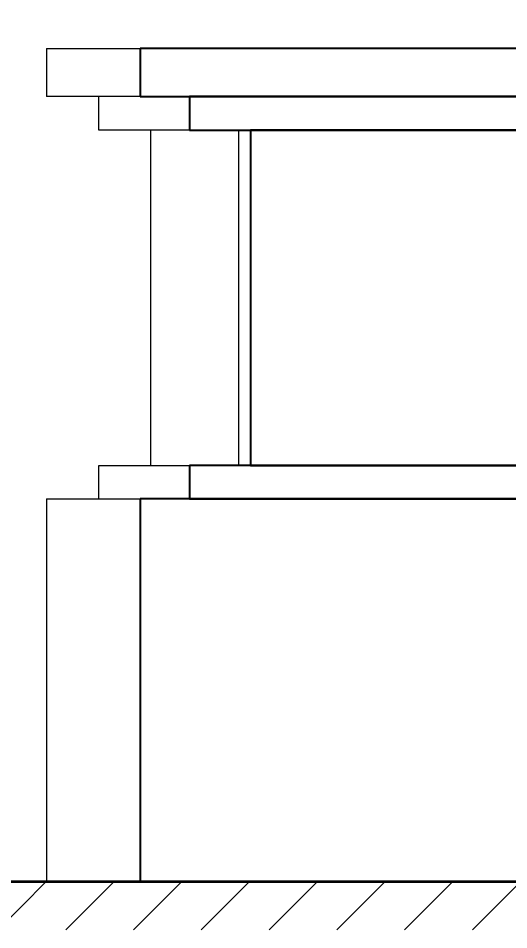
# Model space of a CAD drawing. Header units: millimetres. Extents: x -2196631 to 160, y -11674 to 51770.
# Drawn here: x -1033992 to -1033480, y 34102 to 35053 of the extents above; entities that cross this region are included whole.
import ezdxf
from ezdxf.enums import TextEntityAlignment as Align
from ezdxf.xclip import XClip

# ---------------------------------------------------------------- set-up
doc = ezdxf.new("R2010")
doc.units = ezdxf.units.MM
for name, pattern in [('21 Xref BA201$0$_GRIDLINE', [11.2, 8, -0.6, 2, -0.6]), ('DASHDOTX2', [50.8, 25.4, -12.7, 0, -12.7]), ('DM1', [0.35, 0.05, -0.05, 0.2, -0.05])]:
    doc.linetypes.add(name, pattern=pattern)
for name, color, linetype, lineweight in [('21 Xref BA201$0$A-DETL', 90, 'Continuous', 15), ('21 Xref BA201$0$A-FLOR-LEVL', 51, 'Continuous', 5), ('28 Xref BA305$0$A-DETL', 90, 'Continuous', 15), ('28 Xref BA305$0$A-DETL-GENF', 92, 'Continuous', 18), ('28 Xref BA305$0$A-FLOR-HRAL', 11, 'Continuous', 9)]:
    doc.layers.add(name, color=color, linetype=linetype, lineweight=lineweight)
doc.layers.add('S-Dim', color=7, linetype='Continuous')
doc.styles.add('E100', font='ROMTH.shx', dxfattribs={"width": 0.85})
doc.styles.add('E175', font='ROMTH.shx', dxfattribs={"width": 0.85, "height": 4})
doc.styles.add('Romens', font='romans.shx', dxfattribs={"width": 0.8})
doc.dimstyles.new('AA-50 mm', dxfattribs={"dimtxt": 120, "dimasz": 120, "dimexe": 160, "dimexo": 12, "dimgap": 100, "dimtad": 1, "dimdec": 0, "dimzin": 0, "dimdsep": 46, "dimtxsty": 'Romens', "dimcen": 0.3, "dimdle": 2, "dimclrd": 1, "dimclre": 1, "dimclrt": 3, "dimadec": 0, "dimazin": 0, "dimtfac": 1, "dimtdec": 0, "dimtix": 1, "dimtmove": 1, "dimatfit": 3, "dimfxl": 0, "dimtolj": 1, "dimtzin": 0, "dimarcsym": 0})

# ---------------------------------------------------------------- blocks, each defined once
blk = doc.blocks.new('21 Xref BA201')
at = {"layer": '21 Xref BA201$0$A-DETL', "lineweight": 50}
blk.add_line((-1055314.04, 1280.45), (-1067082.49, 1280.45), dxfattribs=at)
at = {"layer": '21 Xref BA201$0$A-FLOR-LEVL', "color": 5, "linetype": '21 Xref BA201$0$_GRIDLINE', "lineweight": 20}
blk.add_line((-1071591.92, 1280.45), (-1038406.83, 1280.45), dxfattribs=at)
blk = doc.blocks.new('28 Xref BA305')
at = {"layer": '28 Xref BA305$0$A-DETL', "color": 2, "lineweight": 35}
blk.add_line((-1033157.33915, 1280.44567), (-1037503.65668, 1280.44567), dxfattribs=at)
at = {"layer": '28 Xref BA305$0$A-FLOR-HRAL', "color": 2}
for p, q in [((-1033961.90896, 2150), (-1033864.1423, 2150)), ((-1033961.90896, 2150), (-1033961.90896, 2100)), ((-1033864.1423, 2100), (-1033961.90896, 2100)), ((-1033907.5857, 2065), (-1033907.5857, 2100)), ((-1033812.76986, 2065), (-1033907.5857, 2065)), ((-1033853.26242, 1715), (-1033853.26242, 2065)), ((-1033761.34844, 1715), (-1033761.34844, 2065)), ((-1033907.5857, 1715), (-1033812.76986, 1715)), ((-1033907.5857, 1680), (-1033907.5857, 1715)), ((-1033961.90896, 1680), (-1033864.1423, 1680)), ((-1033961.90896, 1680), (-1033961.90896, 1280.44567))]:
    blk.add_line(p, q, dxfattribs=at)
at = {"layer": '28 Xref BA305$0$A-FLOR-HRAL', "color": 2, "lineweight": 25}
for p, q in [((-1033082.53758, 2150), (-1033864.1423, 2150)), ((-1033864.1423, 2150), (-1033864.1423, 2100)), ((-1033864.1423, 2100), (-1033082.53758, 2100)), ((-1033131.36488, 2100), (-1033812.76986, 2100)), ((-1033812.76986, 2100), (-1033812.76986, 2065)), ((-1033812.76986, 2065), (-1033131.36488, 2065)), ((-1033180.19219, 2065), (-1033749.14147, 2065)), ((-1033749.14147, 2065), (-1033749.14147, 1715)), ((-1033131.36488, 1715), (-1033812.76986, 1715)), ((-1033812.76986, 1715), (-1033812.76986, 1680)), ((-1033749.14147, 1715), (-1033180.19219, 1715)), ((-1033082.53758, 1680), (-1033864.1423, 1680)), ((-1033864.1423, 1680), (-1033864.1423, 1280.44567)), ((-1033812.76986, 1680), (-1033131.36488, 1680))]:
    blk.add_line(p, q, dxfattribs=at)
ref = blk.add_blockref('21 Xref BA201', (-2098199.96088, 0), dxfattribs=dict(xscale=-1))
XClip(ref).set_block_clipping_path([(-1046821.273182428, 4540.44887487), (-1060440.5084648631, 4550.4456720384), (-1060440.5084648631, 1300.4456720384), (-1056445.9646267691, 1280.4456719445), (-1056421.290457831, 1850.4456720384), (-1046821.3171875631, 1850.4456720384)])
at = {"color": 10, "linetype": 'Continuous', "style": 'E175', "width": 0.85}
blk.add_attdef('POOL_SIDE_ELEVATION', (-1089924.93658, -4582.55958), '', height=320, dxfattribs=at)
at = {"color": 6, "linetype": 'Continuous', "style": 'E100', "width": 0.85}
blk.add_attdef('SCALE', text='', height=160, dxfattribs=at).set_placement((-1092437.31517, -4942.55958), align=Align.RIGHT)
at = {"layer": '28 Xref BA305$0$A-DETL-GENF', "lineweight": 5}
h = blk.add_hatch(dxfattribs=at)
h.set_pattern_fill('FP_137', color=8, style=0, pattern_type=2)
h.set_pattern_definition([(45, (-1045745.476, 2146), (-35.35534, 35.35534), [])])
h.paths.add_polyline_path([(-1033256.02905, 1230.44567), (-1033157.33915, 1230.44567), (-1033157.33915, 1280.44567), (-1037503.65668, 1280.44567), (-1037503.65668, 1230.44567), (-1033702.07177, 1230.44567)])
h.paths.add_polyline_path([(-1037653.65668, 1250.44567), (-1037653.65668, 1300.44567), (-1041978.6603, 1300.44567), (-1041978.6603, 1250.44567)])
at = {"layer": 'S-Dim', "color": 8, "linetype": 'DASHDOTX2', "ltscale": 0.3}
blk.add_line((-1061876.40324, 1280.44567), (-1030192.61287, 1280.44567), dxfattribs=at)
blk = doc.blocks.new('*D625')
at = {"color": 1, "linetype": 'DM1', "lineweight": -2, "transparency": 16777216}
for p, q in [((-2, 37761.38), (160, 37761.38)), ((-2, 34172.11), (160, 34172.11))]:
    blk.add_line(p, q, dxfattribs=at)
at = {"color": 1, "lineweight": -2, "transparency": 16777216}
blk.add_line((0, 37641.38), (0, 34292.11), dxfattribs=at)
at = {"color": 1, "transparency": 16777216}
for points in [[(-20, 37641.38), (20, 37641.38), (0, 37761.38)], [(-20, 34292.11), (20, 34292.11), (0, 34172.11)]]:
    blk.add_solid(points, dxfattribs=at)
at = {"layer": 'Defpoints', "color": 0, "transparency": 16777216}
for p in [(-1100938.71, 37761.38), (-1100938.71, 34172.11), (0, 34172.11)]:
    blk.add_point(p, dxfattribs=at)
at = {"color": 3, "transparency": 16777216, "insert": (-160, 35966.74), "char_height": 120, "attachment_point": 5, "rotation": 90, "style": 'Romens'}
blk.add_mtext('\\A1;3589', dxfattribs=at)

msp = doc.modelspace()

# ---------------------------------------------------------------- block references
msp.add_blockref('28 Xref BA305', (0, 32871.6594))

# ---------------------------------------------------------------- next in the draw order: dimensions: what is measured, and where the dimension line sits
dim = msp.add_linear_dim(base=(0, 34172.105), p1=(-1100938.7079, 37761.3818), p2=(-1100938.7079, 34172.105), angle=90, dimstyle='AA-50 mm', override={"dimfxl": 2, "dimfxlon": 1})
dim.commit()
dim.dimension.update_dxf_attribs({"geometry": '*D625', "text_midpoint": (-160, 35966.7434)})

doc.saveas('drawing.dxf')
